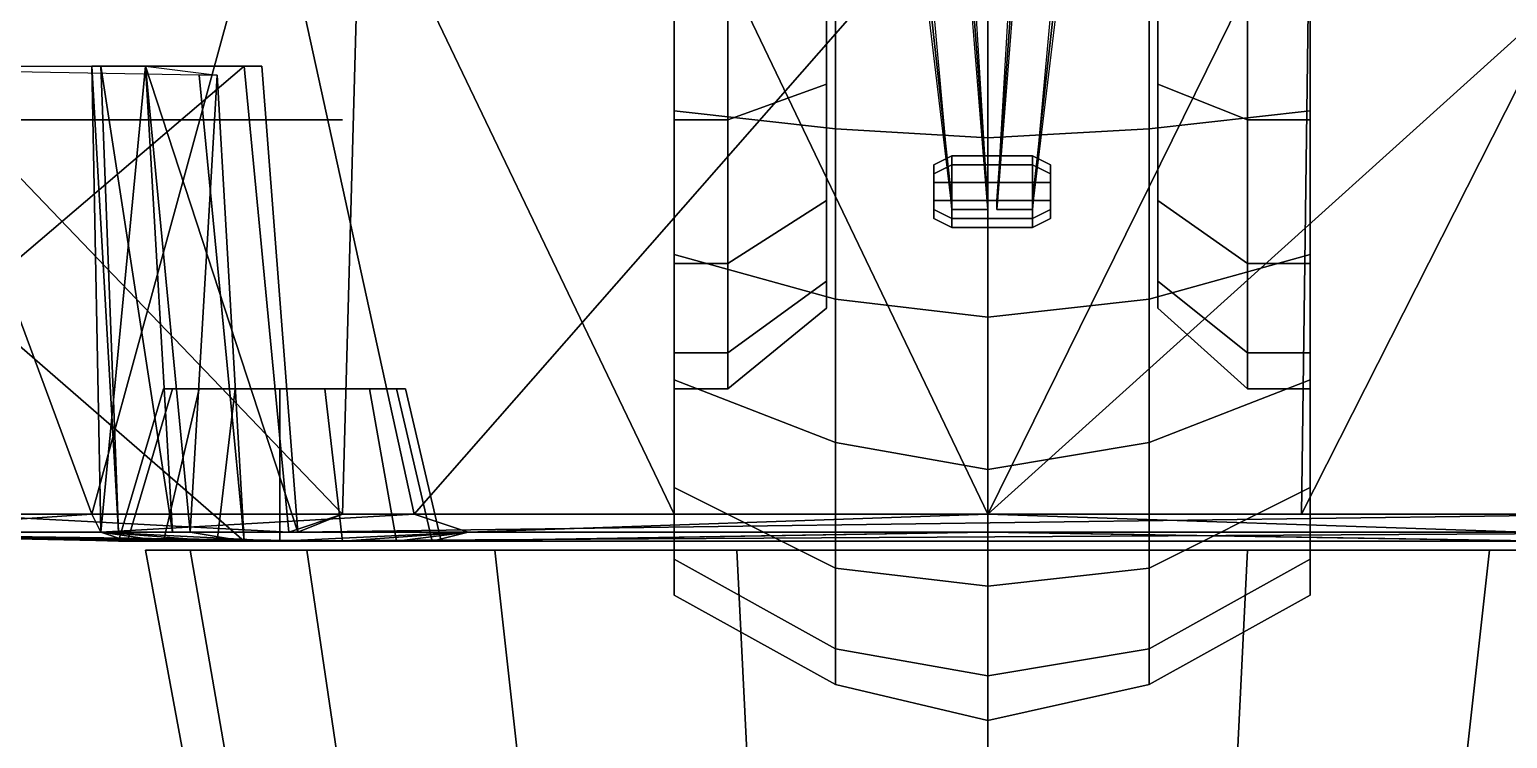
# Model space of a CAD drawing. Extents: x -2750 to 2751, y -1310 to 2918.
# Drawn here: x -106.9 to 58, y -1092 to -1012.9 of the extents above; entities that cross this region are included whole.
import ezdxf

# ---------------------------------------------------------------- set-up
doc = ezdxf.new("R2010")
doc.units = 0

msp = doc.modelspace()

# ---------------------------------------------------------------- linework, layer by layer
at = {"layer": '219921', "color": 1}
for points in [[(-18, -990, -415), (-18, -1004, -490), (-18, -1019, -487), (-18, -990, -415)], [(-18, -990, -415), (-18, -1019, -487), (-18, -1032, -478), (-18, -990, -415)], [(-18, -990, -415), (-18, -1032, -478), (-18, -1041, -466), (-18, -990, -415)], [(-18, -990, -415), (-18, -1041, -466), (-18, -1044, -451), (-18, -990, -415)], [(-18, -990, -415), (-18, -1044, -451), (-18, -1041, -436), (-18, -990, -415)], [(-18, -990, -415), (-18, -1041, -436), (-18, -1032, -423), (-18, -990, -415)], [(-18, -990, -415), (-18, -1032, -423), (-18, -1019, -415), (-18, -990, -415)], [(-18, -990, -415), (-18, -1019, -415), (-18, -1004, -412), (-18, -990, -415)], [(3, -999, -250), (8, -1000, -250), (5, -1033, -259), (1, -1033, -259)], [(0, -1033, -259), (-4, -1033, -259), (-7, -1000, -250), (-2, -1000, -250)], [(-29, -1004, -402), (-29, -1023, -406), (-35, -1023, -406), (-35, -1004, -402)], [(-29, -1023, -496), (-29, -1004, -499), (-35, -1004, -499), (-35, -1023, -496)], [(-35, -1004, -402), (-35, -1023, -406), (-35, -1022, -381), (-35, -1004, -402)], [(-35, -1004, -402), (-35, -1022, -381), (-35, -1005, -379), (-35, -1004, -402)], [(-35, -1004, -499), (-35, -1005, -522), (-35, -1022, -520), (-35, -1004, -499)], [(-35, -1022, -520), (-35, -1023, -496), (-35, -1004, -499), (-35, -1022, -520)], [(-18, -1004, -412), (-18, -1019, -415), (-29, -1023, -406), (-29, -1004, -402)], [(-18, -1019, -487), (-18, -1004, -490), (-29, -1004, -499), (-29, -1023, -496)], [(29, -1004, -402), (29, -1023, -406), (19, -1019, -415), (19, -1004, -412)], [(29, -1023, -496), (29, -1004, -499), (19, -1004, -490), (19, -1019, -487)], [(19, -1004, -412), (19, -1019, -415), (19, -1032, -423), (19, -1004, -412)], [(19, -1004, -412), (19, -1032, -423), (19, -1041, -436), (19, -1004, -412)], [(19, -1004, -412), (19, -1041, -436), (19, -1044, -451), (19, -1004, -412)], [(19, -1004, -412), (19, -1044, -451), (19, -1041, -466), (19, -1004, -412)], [(19, -1004, -412), (19, -1041, -466), (19, -1032, -478), (19, -1004, -412)], [(19, -1004, -412), (19, -1032, -478), (19, -1019, -487), (19, -1004, -412)], [(19, -1004, -412), (19, -1019, -487), (19, -1004, -490), (19, -1004, -412)], [(36, -1004, -402), (36, -1023, -406), (29, -1023, -406), (29, -1004, -402)], [(36, -1023, -496), (36, -1004, -499), (29, -1004, -499), (29, -1023, -496)], [(36, -1005, -379), (36, -1022, -381), (36, -1004, -402), (36, -1005, -379)], [(36, -1004, -499), (36, -1023, -496), (36, -1022, -520), (36, -1004, -499)], [(36, -1022, -520), (36, -1005, -522), (36, -1004, -499), (36, -1022, -520)], [(36, -1023, -406), (36, -1004, -402), (36, -1022, -381), (36, -1023, -406)], [(-35, -1005, -379), (-35, -1022, -381), (-17, -1024, -371), (-17, -1005, -368)], [(-35, -1022, -520), (-35, -1005, -522), (-17, -1005, -533), (-17, -1024, -531)], [(-17, -1005, -368), (-17, -1024, -371), (0, -1025, -367), (0, -1005, -365)], [(-17, -1024, -531), (-17, -1005, -533), (0, -1005, -536), (0, -1025, -534)], [(-2, -1005, -277), (-7, -1005, -277), (-4, -1032, -256), (0, -1032, -256)], [(-7, -1005, -277), (-7, -1008, -284), (-4, -1033, -259), (-4, -1032, -256)], [(-2, -1008, -285), (-2, -1005, -277), (0, -1032, -256), (0, -1033, -259)], [(0, -1005, -365), (0, -1025, -367), (18, -1024, -371), (18, -1005, -368)], [(0, -1025, -534), (0, -1005, -536), (18, -1005, -533), (18, -1024, -531)], [(1, -1033, -259), (1, -1032, -256), (3, -1005, -277), (3, -1008, -285)], [(1, -1032, -256), (5, -1032, -256), (8, -1005, -277), (3, -1005, -277)], [(5, -1032, -256), (5, -1033, -258), (8, -1008, -284), (8, -1005, -277)], [(18, -1005, -368), (18, -1024, -371), (36, -1022, -381), (36, -1005, -379)], [(18, -1024, -531), (18, -1005, -533), (36, -1005, -522), (36, -1022, -520)], [(-18, -1019, -415), (-18, -1032, -423), (-29, -1039, -416), (-29, -1023, -406)], [(-18, -1032, -478), (-18, -1019, -487), (-29, -1023, -496), (-29, -1039, -485)], [(29, -1023, -406), (29, -1039, -416), (19, -1032, -423), (19, -1019, -415)], [(29, -1039, -485), (29, -1023, -496), (19, -1019, -487), (19, -1032, -478)], [(-35, -1022, -381), (-35, -1038, -387), (-17, -1043, -378), (-17, -1024, -371)], [(-35, -1038, -514), (-35, -1022, -520), (-17, -1024, -531), (-17, -1043, -524)], [(-35, -1023, -496), (-35, -1022, -520), (-35, -1038, -514), (-35, -1023, -496)], [(-35, -1023, -406), (-35, -1038, -387), (-35, -1022, -381), (-35, -1023, -406)], [(18, -1024, -371), (18, -1043, -378), (36, -1038, -387), (36, -1022, -381)], [(18, -1043, -524), (18, -1024, -531), (36, -1022, -520), (36, -1038, -514)], [(36, -1038, -514), (36, -1022, -520), (36, -1023, -496), (36, -1038, -514)], [(36, -1022, -381), (36, -1038, -387), (36, -1023, -406), (36, -1022, -381)], [(-29, -1023, -406), (-29, -1039, -416), (-35, -1039, -416), (-35, -1023, -406)], [(-29, -1039, -485), (-29, -1023, -496), (-35, -1023, -496), (-35, -1039, -485)], [(-35, -1038, -514), (-35, -1039, -485), (-35, -1023, -496), (-35, -1038, -514)], [(-35, -1038, -387), (-35, -1023, -406), (-35, -1039, -416), (-35, -1038, -387)], [(-17, -1024, -371), (-17, -1043, -378), (0, -1045, -375), (0, -1025, -367)], [(-17, -1043, -524), (-17, -1024, -531), (0, -1025, -534), (0, -1045, -527)], [(0, -1025, -367), (0, -1045, -375), (18, -1043, -378), (18, -1024, -371)], [(0, -1045, -527), (0, -1025, -534), (18, -1024, -531), (18, -1043, -524)], [(36, -1023, -406), (36, -1039, -416), (29, -1039, -416), (29, -1023, -406)], [(36, -1039, -485), (36, -1023, -496), (29, -1023, -496), (29, -1039, -485)], [(36, -1023, -496), (36, -1039, -485), (36, -1038, -514), (36, -1023, -496)], [(36, -1039, -416), (36, -1023, -406), (36, -1052, -397), (36, -1039, -416)], [(36, -1038, -387), (36, -1052, -397), (36, -1023, -406), (36, -1038, -387)], [(-6, -1029, -259), (-6, -1028, -258), (-4, -1027, -258), (-4, -1028, -260)], [(-6, -1028, -258), (-6, -1028, -256), (-4, -1027, -256), (-4, -1027, -258)], [(-6, -1028, -256), (-6, -1029, -255), (-4, -1028, -254), (-4, -1027, -256)], [(-4, -1028, -260), (-4, -1027, -258), (0, -1027, -258), (0, -1028, -260)], [(-4, -1027, -258), (-4, -1027, -256), (0, -1027, -256), (0, -1027, -258)], [(-4, -1027, -256), (-4, -1028, -254), (0, -1028, -254), (0, -1027, -256)], [(0, -1028, -260), (0, -1027, -258), (5, -1027, -258), (5, -1028, -260)], [(0, -1027, -258), (0, -1027, -256), (5, -1027, -256), (5, -1027, -258)], [(0, -1027, -256), (0, -1028, -254), (5, -1028, -254), (5, -1027, -256)], [(5, -1028, -260), (5, -1027, -258), (7, -1028, -258), (7, -1029, -259)], [(5, -1027, -258), (5, -1027, -256), (7, -1028, -256), (7, -1028, -258)], [(5, -1027, -256), (5, -1028, -254), (7, -1029, -255), (7, -1028, -256)], [(-6, -1030, -260), (-6, -1029, -259), (-4, -1028, -260), (-4, -1030, -261)], [(-6, -1029, -255), (-6, -1030, -254), (-4, -1030, -253), (-4, -1028, -254)], [(-6, -1033, -259), (-6, -1029, -255), (-6, -1028, -256), (-6, -1033, -259)], [(-6, -1033, -259), (-6, -1028, -256), (-6, -1028, -258), (-6, -1033, -259)], [(-6, -1033, -259), (-6, -1028, -258), (-6, -1029, -259), (-6, -1033, -259)], [(-6, -1033, -259), (-6, -1030, -254), (-6, -1029, -255), (-6, -1033, -259)], [(-6, -1033, -259), (-6, -1029, -259), (-6, -1030, -260), (-6, -1033, -259)], [(-4, -1030, -261), (-4, -1028, -260), (0, -1028, -260), (0, -1030, -261)], [(-4, -1028, -254), (-4, -1030, -253), (0, -1030, -253), (0, -1028, -254)], [(0, -1030, -261), (0, -1028, -260), (5, -1028, -260), (5, -1030, -261)], [(0, -1028, -254), (0, -1030, -253), (5, -1030, -253), (5, -1028, -254)], [(5, -1030, -261), (5, -1028, -260), (7, -1029, -259), (7, -1030, -260)], [(5, -1028, -254), (5, -1030, -253), (7, -1030, -254), (7, -1029, -255)], [(7, -1032, -260), (7, -1029, -259), (7, -1028, -258), (7, -1032, -260)], [(7, -1032, -260), (7, -1028, -258), (7, -1028, -256), (7, -1032, -260)], [(7, -1032, -260), (7, -1028, -256), (7, -1029, -255), (7, -1032, -260)], [(7, -1032, -260), (7, -1030, -260), (7, -1029, -259), (7, -1032, -260)], [(7, -1032, -260), (7, -1029, -255), (7, -1030, -254), (7, -1032, -260)], [(-6, -1032, -260), (-6, -1030, -260), (-4, -1030, -261), (-4, -1032, -261)], [(-6, -1030, -254), (-6, -1032, -254), (-4, -1032, -253), (-4, -1030, -253)], [(-6, -1033, -259), (-6, -1032, -254), (-6, -1030, -254), (-6, -1033, -259)], [(-6, -1033, -259), (-6, -1030, -260), (-6, -1032, -260), (-6, -1033, -259)], [(-4, -1032, -261), (-4, -1030, -261), (0, -1030, -261), (0, -1032, -261)], [(-4, -1030, -253), (-4, -1032, -253), (0, -1032, -253), (0, -1030, -253)], [(0, -1032, -261), (0, -1030, -261), (5, -1030, -261), (5, -1032, -261)], [(0, -1030, -253), (0, -1032, -253), (5, -1032, -253), (5, -1030, -253)], [(5, -1032, -261), (5, -1030, -261), (7, -1030, -260), (7, -1032, -260)], [(5, -1030, -253), (5, -1032, -253), (7, -1032, -254), (7, -1030, -254)], [(7, -1032, -260), (7, -1030, -254), (7, -1032, -254), (7, -1032, -260)], [(-18, -1032, -423), (-18, -1041, -436), (-29, -1049, -432), (-29, -1039, -416)], [(-18, -1041, -466), (-18, -1032, -478), (-29, -1039, -485), (-29, -1049, -469)], [(-6, -1032, -254), (-6, -1033, -255), (-4, -1034, -254), (-4, -1032, -253)], [(-6, -1033, -259), (-6, -1032, -260), (-4, -1032, -261), (-4, -1034, -260)], [(-6, -1033, -259), (-6, -1033, -255), (-6, -1032, -254), (-6, -1033, -259)], [(0, -1033, -259), (0, -1032, -256), (-4, -1032, -256), (-4, -1033, -259)], [(-4, -1032, -253), (-4, -1034, -254), (0, -1034, -254), (0, -1032, -253)], [(-4, -1034, -260), (-4, -1032, -261), (0, -1032, -261), (0, -1034, -260)], [(0, -1032, -253), (0, -1034, -254), (5, -1034, -254), (5, -1032, -253)], [(0, -1034, -260), (0, -1032, -261), (5, -1032, -261), (5, -1034, -260)], [(5, -1033, -258), (5, -1032, -256), (1, -1032, -256), (1, -1033, -259)], [(5, -1032, -253), (5, -1034, -254), (7, -1033, -255), (7, -1032, -254)], [(5, -1034, -260), (5, -1032, -261), (7, -1032, -260), (7, -1033, -259)], [(7, -1032, -260), (7, -1032, -254), (7, -1033, -255), (7, -1032, -260)], [(7, -1032, -260), (7, -1033, -255), (7, -1034, -257), (7, -1032, -260)], [(7, -1032, -260), (7, -1034, -257), (7, -1034, -258), (7, -1032, -260)], [(7, -1032, -260), (7, -1034, -258), (7, -1033, -259), (7, -1032, -260)], [(29, -1039, -416), (29, -1049, -432), (19, -1041, -436), (19, -1032, -423)], [(29, -1049, -469), (29, -1039, -485), (19, -1032, -478), (19, -1041, -466)], [(-6, -1033, -255), (-6, -1034, -257), (-4, -1035, -256), (-4, -1034, -254)], [(-6, -1034, -258), (-6, -1033, -259), (-4, -1034, -260), (-4, -1035, -259)], [(-6, -1033, -259), (-6, -1034, -258), (-6, -1034, -257), (-6, -1033, -259)], [(-6, -1033, -259), (-6, -1034, -257), (-6, -1033, -255), (-6, -1033, -259)], [(-6, -1034, -257), (-6, -1034, -258), (-4, -1035, -259), (-4, -1035, -256)], [(-4, -1033, -256), (-4, -1033, -259), (0, -1033, -259), (0, -1033, -256)], [(-4, -1034, -254), (-4, -1035, -256), (0, -1035, -256), (0, -1034, -254)], [(-4, -1035, -259), (-4, -1034, -260), (0, -1034, -260), (0, -1035, -259)], [(0, -1034, -254), (0, -1035, -256), (5, -1035, -256), (5, -1034, -254)], [(0, -1035, -259), (0, -1034, -260), (5, -1034, -260), (5, -1035, -259)], [(1, -1033, -256), (1, -1033, -259), (5, -1033, -259), (5, -1033, -256)], [(5, -1034, -254), (5, -1035, -256), (7, -1034, -257), (7, -1033, -255)], [(5, -1035, -259), (5, -1034, -260), (7, -1033, -259), (7, -1034, -258)], [(5, -1035, -256), (5, -1035, -259), (7, -1034, -258), (7, -1034, -257)], [(-4, -1035, -256), (-4, -1035, -259), (0, -1035, -259), (0, -1035, -256)], [(0, -1035, -256), (0, -1035, -259), (5, -1035, -259), (5, -1035, -256)], [(-35, -1038, -387), (-35, -1052, -397), (-17, -1059, -389), (-17, -1043, -378)], [(-35, -1052, -504), (-35, -1038, -514), (-17, -1043, -524), (-17, -1059, -512)], [(-35, -1039, -485), (-35, -1038, -514), (-35, -1052, -504), (-35, -1039, -485)], [(-35, -1038, -387), (-35, -1039, -416), (-35, -1052, -397), (-35, -1038, -387)], [(-29, -1039, -416), (-29, -1049, -432), (-35, -1049, -432), (-35, -1039, -416)], [(-29, -1049, -469), (-29, -1039, -485), (-35, -1039, -485), (-35, -1049, -469)], [(-35, -1039, -485), (-35, -1052, -504), (-35, -1064, -491), (-35, -1039, -485)], [(-35, -1064, -491), (-35, -1049, -469), (-35, -1039, -485), (-35, -1064, -491)], [(-35, -1064, -410), (-35, -1039, -416), (-35, -1049, -432), (-35, -1064, -410)], [(-35, -1039, -416), (-35, -1064, -410), (-35, -1052, -397), (-35, -1039, -416)], [(18, -1043, -378), (18, -1059, -389), (36, -1052, -397), (36, -1038, -387)], [(18, -1059, -512), (18, -1043, -524), (36, -1038, -514), (36, -1052, -504)], [(36, -1039, -416), (36, -1049, -432), (29, -1049, -432), (29, -1039, -416)], [(36, -1049, -469), (36, -1039, -485), (29, -1039, -485), (29, -1049, -469)], [(36, -1052, -504), (36, -1038, -514), (36, -1039, -485), (36, -1052, -504)], [(36, -1064, -491), (36, -1052, -504), (36, -1039, -485), (36, -1064, -491)], [(36, -1039, -485), (36, -1049, -469), (36, -1064, -491), (36, -1039, -485)], [(36, -1049, -432), (36, -1039, -416), (36, -1072, -425), (36, -1049, -432)], [(36, -1064, -410), (36, -1072, -425), (36, -1039, -416), (36, -1064, -410)], [(36, -1052, -397), (36, -1064, -410), (36, -1039, -416), (36, -1052, -397)], [(-18, -1041, -436), (-18, -1044, -451), (-29, -1053, -451), (-29, -1049, -432)], [(-18, -1044, -451), (-18, -1041, -466), (-29, -1049, -469), (-29, -1053, -451)], [(29, -1049, -432), (29, -1053, -451), (19, -1044, -451), (19, -1041, -436)], [(29, -1053, -451), (29, -1049, -469), (19, -1041, -466), (19, -1044, -451)], [(-17, -1043, -378), (-17, -1059, -389), (0, -1062, -386), (0, -1045, -375)], [(-17, -1059, -512), (-17, -1043, -524), (0, -1045, -527), (0, -1062, -515)], [(0, -1045, -375), (0, -1062, -386), (18, -1059, -389), (18, -1043, -378)], [(0, -1062, -515), (0, -1045, -527), (18, -1043, -524), (18, -1059, -512)], [(-29, -1049, -432), (-29, -1053, -451), (-35, -1053, -451), (-35, -1049, -432)], [(-29, -1053, -451), (-29, -1049, -469), (-35, -1049, -469), (-35, -1053, -451)], [(-35, -1049, -469), (-35, -1064, -491), (-35, -1072, -476), (-35, -1049, -469)], [(-35, -1049, -469), (-35, -1072, -476), (-35, -1076, -459), (-35, -1049, -469)], [(-35, -1076, -459), (-35, -1053, -451), (-35, -1049, -469), (-35, -1076, -459)], [(-35, -1076, -442), (-35, -1049, -432), (-35, -1053, -451), (-35, -1076, -442)], [(-35, -1049, -432), (-35, -1076, -442), (-35, -1072, -425), (-35, -1049, -432)], [(-35, -1049, -432), (-35, -1072, -425), (-35, -1064, -410), (-35, -1049, -432)], [(36, -1049, -432), (36, -1053, -451), (29, -1053, -451), (29, -1049, -432)], [(36, -1053, -451), (36, -1049, -469), (29, -1049, -469), (29, -1053, -451)], [(36, -1072, -476), (36, -1064, -491), (36, -1049, -469), (36, -1072, -476)], [(36, -1076, -459), (36, -1072, -476), (36, -1049, -469), (36, -1076, -459)], [(36, -1049, -469), (36, -1053, -451), (36, -1076, -459), (36, -1049, -469)], [(36, -1053, -451), (36, -1049, -432), (36, -1076, -442), (36, -1053, -451)], [(36, -1076, -442), (36, -1049, -432), (36, -1072, -425), (36, -1076, -442)], [(-35, -1052, -397), (-35, -1064, -410), (-17, -1073, -404), (-17, -1059, -389)], [(-35, -1064, -491), (-35, -1052, -504), (-17, -1059, -512), (-17, -1073, -497)], [(18, -1059, -389), (18, -1073, -404), (36, -1064, -410), (36, -1052, -397)], [(18, -1073, -497), (18, -1059, -512), (36, -1052, -504), (36, -1064, -491)], [(-35, -1053, -451), (-35, -1076, -459), (-35, -1076, -442), (-35, -1053, -451)], [(36, -1076, -442), (36, -1076, -459), (36, -1053, -451), (36, -1076, -442)], [(-17, -1059, -389), (-17, -1073, -404), (0, -1075, -402), (0, -1062, -386)], [(-17, -1073, -497), (-17, -1059, -512), (0, -1062, -515), (0, -1075, -499)], [(0, -1062, -386), (0, -1075, -402), (18, -1073, -404), (18, -1059, -389)], [(0, -1075, -499), (0, -1062, -515), (18, -1059, -512), (18, -1073, -497)], [(-35, -1064, -410), (-35, -1072, -425), (-17, -1082, -421), (-17, -1073, -404)], [(-35, -1072, -476), (-35, -1064, -491), (-17, -1073, -497), (-17, -1082, -480)], [(18, -1073, -404), (18, -1082, -421), (36, -1072, -425), (36, -1064, -410)], [(18, -1082, -480), (18, -1073, -497), (36, -1064, -491), (36, -1072, -476)], [(-35, -1072, -425), (-35, -1076, -442), (-17, -1086, -441), (-17, -1082, -421)], [(-35, -1076, -459), (-35, -1072, -476), (-17, -1082, -480), (-17, -1086, -461)], [(18, -1082, -421), (18, -1086, -441), (36, -1076, -442), (36, -1072, -425)], [(18, -1086, -461), (18, -1082, -480), (36, -1072, -476), (36, -1076, -459)], [(-17, -1073, -404), (-17, -1082, -421), (0, -1085, -420), (0, -1075, -402)], [(-17, -1082, -480), (-17, -1073, -497), (0, -1075, -499), (0, -1085, -481)], [(0, -1075, -402), (0, -1085, -420), (18, -1082, -421), (18, -1073, -404)], [(0, -1085, -481), (0, -1075, -499), (18, -1073, -497), (18, -1082, -480)], [(-35, -1076, -442), (-35, -1076, -459), (-17, -1086, -461), (-17, -1086, -441)], [(18, -1086, -441), (18, -1086, -461), (36, -1076, -459), (36, -1076, -442)], [(-17, -1082, -421), (-17, -1086, -441), (0, -1090, -440), (0, -1085, -420)], [(-17, -1086, -461), (-17, -1082, -480), (0, -1085, -481), (0, -1090, -461)], [(0, -1085, -420), (0, -1090, -440), (18, -1086, -441), (18, -1082, -421)], [(0, -1090, -461), (0, -1085, -481), (18, -1082, -480), (18, -1086, -461)], [(-17, -1086, -441), (-17, -1086, -461), (0, -1090, -461), (0, -1090, -440)], [(0, -1090, -440), (0, -1090, -461), (18, -1086, -461), (18, -1086, -441)]]:
    msp.add_3dface(points, dxfattribs=at)
at = {"layer": '257111', "color": 1}
for points in [[(-116, -1067, 184), (-72, -1067, 186), (-142, -994, 222), (-116, -1067, 184)], [(-72, -1067, 186), (-70, -994, 224), (-142, -994, 222), (-72, -1067, 186)], [(-100, -1067, -9), (-131, -1067, 8), (-127, -994, -95), (-100, -1067, -9)], [(-100, -1067, -9), (-127, -994, -95), (-80, -994, -106), (-100, -1067, -9)], [(-64, -1067, -17), (-100, -1067, -9), (-80, -994, -106), (-64, -1067, -17)], [(-64, -1067, -17), (-80, -994, -106), (0, -994, -109), (-64, -1067, -17)], [(-72, -1067, 186), (-35, -1067, 216), (-70, -994, 224), (-72, -1067, 186)], [(-35, -1067, 216), (-35, -994, 233), (-70, -994, 224), (-35, -1067, 216)], [(0, -1067, -19), (-64, -1067, -17), (0, -994, -109), (0, -1067, -19)], [(-35, -994, 233), (-35, -1067, 216), (0, -1067, 224), (-35, -994, 233)], [(0, -994, 235), (-35, -994, 233), (0, -1067, 224), (0, -994, 235)], [(0, -1067, 224), (35, -1067, 216), (36, -994, 233), (0, -1067, 224)], [(0, -1067, 224), (36, -994, 233), (0, -994, 235), (0, -1067, 224)], [(0, -1067, -19), (0, -994, -109), (81, -994, -106), (0, -1067, -19)], [(64, -1067, -17), (0, -1067, -19), (81, -994, -106), (64, -1067, -17)], [(72, -994, 224), (35, -1067, 216), (72, -1067, 186), (72, -994, 224)], [(72, -994, 224), (36, -994, 233), (35, -1067, 216), (72, -994, 224)], [(-147, -1069, 67), (-83, -1070, 65), (-144, -1017, 73), (-147, -1069, 67)], [(-144, -1069, 171), (-142, -1017, 165), (-83, -1017, 175), (-144, -1069, 171)], [(-78, -1069, 181), (-144, -1069, 171), (-83, -1017, 175), (-78, -1069, 181)], [(-83, -1070, 65), (-88, -1018, 68), (-144, -1017, 73), (-83, -1070, 65)], [(-99, -1069, 113), (-100, -1017, 113), (-94, -1017, 85), (-99, -1069, 113)], [(-97, -1069, 135), (-99, -1017, 133), (-100, -1017, 113), (-97, -1069, 135)], [(-99, -1069, 113), (-97, -1069, 135), (-100, -1017, 113), (-99, -1069, 113)], [(-89, -1069, 82), (-99, -1069, 113), (-94, -1017, 85), (-89, -1069, 82)], [(-91, -1069, 158), (-94, -1017, 154), (-99, -1017, 133), (-91, -1069, 158)], [(-97, -1069, 135), (-91, -1069, 158), (-99, -1017, 133), (-97, -1069, 135)], [(-89, -1069, 82), (-94, -1017, 85), (-86, -1018, 72), (-89, -1069, 82)], [(-77, -1069, 179), (-81, -1017, 173), (-94, -1017, 154), (-77, -1069, 179)], [(-91, -1069, 158), (-77, -1069, 179), (-94, -1017, 154), (-91, -1069, 158)], [(-77, -1069, 179), (-78, -1069, 181), (-83, -1017, 175), (-81, -1017, 173)], [(-83, -1070, 68), (-89, -1069, 82), (-86, -1018, 72), (-83, -1070, 68)], [(-83, -1070, 68), (-86, -1018, 72), (-88, -1018, 68), (-83, -1070, 68)], [(-83, -1070, 65), (-83, -1070, 68), (-88, -1018, 68), (-83, -1070, 65)], [(-116, -1067, 184), (-144, -1069, 171), (-78, -1069, 181), (-116, -1067, 184)], [(-130, -1069, 16), (-131, -1067, 8), (-100, -1067, -9), (-130, -1069, 16)], [(-100, -1067, -9), (-99, -1069, -3), (-130, -1069, 16), (-100, -1067, -9)], [(-78, -1069, 181), (-72, -1067, 186), (-116, -1067, 184), (-78, -1069, 181)], [(-99, -1069, -3), (-100, -1067, -9), (-64, -1067, -17), (-99, -1069, -3)], [(-64, -1067, -17), (-58, -1069, -11), (-99, -1069, -3), (-64, -1067, -17)], [(-78, -1069, 181), (-77, -1069, 179), (-72, -1067, 186), (-78, -1069, 181)], [(-77, -1069, 179), (77, -1069, 179), (72, -1067, 186), (-77, -1069, 179)], [(72, -1067, 186), (-72, -1067, 186), (-77, -1069, 179), (72, -1067, 186)], [(-72, -1067, 186), (72, -1067, 186), (35, -1067, 216), (-72, -1067, 186)], [(35, -1067, 216), (-35, -1067, 216), (-72, -1067, 186), (35, -1067, 216)], [(0, -1067, -19), (-58, -1069, -11), (-64, -1067, -17), (0, -1067, -19)], [(0, -1067, -19), (0, -1069, -14), (-58, -1069, -11), (0, -1067, -19)], [(0, -1067, 224), (-35, -1067, 216), (35, -1067, 216), (0, -1067, 224)], [(64, -1067, -17), (60, -1069, -11), (0, -1067, -19), (64, -1067, -17)], [(0, -1067, -19), (60, -1069, -11), (0, -1069, -14), (0, -1067, -19)], [(-144, -1069, 35), (-83, -1070, 65), (-147, -1069, 67), (-144, -1069, 35)], [(-83, -1070, 65), (-144, -1069, 35), (-72, -1070, 54), (-83, -1070, 65)], [(-144, -1069, 35), (-130, -1069, 16), (-96, -1070, 24), (-144, -1069, 35)], [(-144, -1069, 35), (-96, -1070, 24), (-92, -1070, 30), (-144, -1069, 35)], [(-144, -1069, 35), (-92, -1070, 30), (-86, -1070, 34), (-144, -1069, 35)], [(-72, -1070, 54), (-144, -1069, 35), (-86, -1070, 34), (-72, -1070, 54)], [(-99, -1069, -3), (-96, -1070, 10), (-130, -1069, 16), (-99, -1069, -3)], [(-96, -1070, 10), (-97, -1070, 17), (-130, -1069, 16), (-96, -1070, 10)], [(-130, -1069, 16), (-97, -1070, 17), (-96, -1070, 24), (-130, -1069, 16)], [(-89, -1069, 82), (99, -1069, 113), (-99, -1069, 113), (-89, -1069, 82)], [(-97, -1069, 135), (-99, -1069, 113), (99, -1069, 113), (-97, -1069, 135)], [(-79, -1070), (-99, -1069, -3), (-58, -1069, -11), (-79, -1070)], [(-99, -1069, -3), (-79, -1070), (-86, -1070), (-99, -1069, -3)], [(-99, -1069, -3), (-86, -1070), (-92, -1070, 4), (-99, -1069, -3)], [(-99, -1069, -3), (-92, -1070, 4), (-96, -1070, 10), (-99, -1069, -3)], [(-97, -1069, 135), (99, -1069, 113), (97, -1069, 135), (-97, -1069, 135)], [(97, -1069, 135), (92, -1069, 158), (-97, -1069, 135), (97, -1069, 135)], [(-97, -1069, 135), (92, -1069, 158), (-91, -1069, 158), (-97, -1069, 135)], [(92, -1069, 158), (77, -1069, 179), (-91, -1069, 158), (92, -1069, 158)], [(77, -1069, 179), (-77, -1069, 179), (-91, -1069, 158), (77, -1069, 179)], [(-83, -1070, 68), (91, -1069, 82), (-89, -1069, 82), (-83, -1070, 68)], [(-89, -1069, 82), (91, -1069, 82), (99, -1069, 113), (-89, -1069, 82)], [(-72, -1070, 54), (-86, -1070, 34), (-79, -1070, 35), (-72, -1070, 54)], [(83, -1070, 68), (91, -1069, 82), (-83, -1070, 68), (83, -1070, 68)], [(-72, -1070, 54), (-83, -1070, 68), (-83, -1070, 65), (-72, -1070, 54)], [(-83, -1070, 68), (-72, -1070, 54), (83, -1070, 68), (-83, -1070, 68)], [(-58, -1069, -11), (-72, -1070), (-79, -1070), (-58, -1069, -11)], [(-72, -1070, 54), (-79, -1070, 35), (-72, -1070, 34), (-72, -1070, 54)], [(-58, -1069, -11), (-66, -1070, 4), (-72, -1070), (-58, -1069, -11)], [(74, -1070, 54), (-72, -1070, 54), (-58, -1070, 44), (74, -1070, 54)], [(83, -1070, 68), (-72, -1070, 54), (74, -1070, 54), (83, -1070, 68)], [(-72, -1070, 34), (-58, -1070, 44), (-72, -1070, 54), (-72, -1070, 34)], [(-58, -1070, 44), (-72, -1070, 34), (-66, -1070, 30), (-58, -1070, 44)], [(-58, -1069, -11), (-62, -1070, 10), (-66, -1070, 4), (-58, -1069, -11)], [(-58, -1070, 44), (-66, -1070, 30), (-62, -1070, 24), (-58, -1070, 44)], [(0, -1069, -14), (-61, -1070, 17), (-62, -1070, 10), (0, -1069, -14)], [(-62, -1070, 10), (-58, -1069, -11), (0, -1069, -14), (-62, -1070, 10)], [(-58, -1070, 44), (-62, -1070, 24), (-61, -1070, 17), (-58, -1070, 44)], [(0, -1069, -14), (0, -1070, 26), (-61, -1070, 17), (0, -1069, -14)], [(-61, -1070, 17), (-39, -1070, 35), (-58, -1070, 44), (-61, -1070, 17)], [(0, -1070, 26), (-39, -1070, 35), (-61, -1070, 17), (0, -1070, 26)], [(-58, -1070, 44), (-39, -1070, 35), (60, -1070, 44), (-58, -1070, 44)], [(60, -1070, 44), (74, -1070, 54), (-58, -1070, 44), (60, -1070, 44)], [(0, -1070, 26), (41, -1070, 35), (-39, -1070, 35), (0, -1070, 26)], [(41, -1070, 35), (60, -1070, 44), (-39, -1070, 35), (41, -1070, 35)], [(62, -1070, 17), (0, -1070, 26), (0, -1069, -14), (62, -1070, 17)], [(63, -1070, 10), (62, -1070, 17), (0, -1069, -14), (63, -1070, 10)], [(0, -1069, -14), (60, -1069, -11), (63, -1070, 10), (0, -1069, -14)], [(41, -1070, 35), (0, -1070, 26), (62, -1070, 17), (41, -1070, 35)], [(60, -1070, 44), (41, -1070, 35), (62, -1070, 17), (60, -1070, 44)]]:
    msp.add_3dface(points, dxfattribs=at)
at = {"layer": '269349', "color": 1}
for points in [[(-91, -1053, 12), (-92, -1053, 17), (-97, -1070, 17), (-96, -1070, 10)], [(-92, -1053, 17), (-91, -1053, 22), (-96, -1070, 24), (-97, -1070, 17)], [(-88, -1053, 7), (-91, -1053, 12), (-96, -1070, 10), (-92, -1070, 4)], [(-91, -1053, 22), (-88, -1053, 26), (-92, -1070, 30), (-96, -1070, 24)], [(-84, -1053, 4), (-88, -1053, 7), (-92, -1070, 4), (-86, -1070)], [(-88, -1053, 26), (-84, -1053, 29), (-86, -1070, 34), (-92, -1070, 30)], [(-84, -1053, 29), (-91, -1053, 22), (-92, -1053, 17), (-84, -1053, 29)], [(-84, -1053, 29), (-92, -1053, 17), (-91, -1053, 12), (-84, -1053, 29)], [(-84, -1053, 29), (-88, -1053, 26), (-91, -1053, 22), (-84, -1053, 29)], [(-84, -1053, 29), (-91, -1053, 12), (-88, -1053, 7), (-84, -1053, 29)], [(-84, -1053, 29), (-88, -1053, 7), (-84, -1053, 4), (-84, -1053, 29)], [(-79, -1053, 3), (-84, -1053, 4), (-86, -1070), (-79, -1070)], [(-84, -1053, 29), (-79, -1053, 30), (-79, -1070, 35), (-86, -1070, 34)], [(-84, -1053, 29), (-84, -1053, 4), (-79, -1053, 3), (-84, -1053, 29)], [(-84, -1053, 29), (-79, -1053, 3), (-74, -1053, 4), (-84, -1053, 29)], [(-84, -1053, 29), (-74, -1053, 4), (-69, -1053, 7), (-84, -1053, 29)], [(-84, -1053, 29), (-69, -1053, 7), (-66, -1053, 12), (-84, -1053, 29)], [(-84, -1053, 29), (-66, -1053, 12), (-65, -1053, 17), (-84, -1053, 29)], [(-84, -1053, 29), (-65, -1053, 17), (-66, -1053, 22), (-84, -1053, 29)], [(-84, -1053, 29), (-66, -1053, 22), (-69, -1053, 26), (-84, -1053, 29)], [(-84, -1053, 29), (-69, -1053, 26), (-74, -1053, 29), (-84, -1053, 29)], [(-84, -1053, 29), (-74, -1053, 29), (-79, -1053, 30), (-84, -1053, 29)], [(-79, -1053, 30), (-74, -1053, 29), (-72, -1070, 34), (-79, -1070, 35)], [(-74, -1053, 4), (-79, -1053, 3), (-79, -1070), (-72, -1070)], [(-74, -1053, 29), (-69, -1053, 26), (-66, -1070, 30), (-72, -1070, 34)], [(-69, -1053, 7), (-74, -1053, 4), (-72, -1070), (-66, -1070, 4)], [(-69, -1053, 26), (-66, -1053, 22), (-62, -1070, 24), (-66, -1070, 30)], [(-66, -1053, 12), (-69, -1053, 7), (-66, -1070, 4), (-62, -1070, 10)], [(-66, -1053, 22), (-65, -1053, 17), (-61, -1070, 17), (-62, -1070, 24)], [(-65, -1053, 17), (-66, -1053, 12), (-62, -1070, 10), (-61, -1070, 17)]]:
    msp.add_3dface(points, dxfattribs=at)
at = {"layer": '42157', "color": 1}
msp.add_3dface([(-183, -1023, 184), (-183, -1023, 50), (-72, -1023, 50), (-72, -1023, 184)], dxfattribs=at)
at = {"layer": '8239', "color": 1}
for points in [[(-75, -1152, 101), (-79, -1152, 125), (-94, -1071, 125), (-89, -1071, 96)], [(-79, -1152, 125), (-75, -1152, 150), (-89, -1071, 155), (-94, -1071, 125)], [(0, -1071, 221), (-89, -1071, 96), (-94, -1071, 125), (0, -1071, 221)], [(0, -1071, 221), (-94, -1071, 125), (-89, -1071, 155), (0, -1071, 221)], [(-64, -1152, 79), (-75, -1152, 101), (-89, -1071, 96), (-76, -1071, 70)], [(-75, -1152, 150), (-64, -1152, 172), (-76, -1071, 181), (-89, -1071, 155)], [(0, -1071, 221), (-76, -1071, 70), (-89, -1071, 96), (0, -1071, 221)], [(0, -1071, 221), (-89, -1071, 155), (-76, -1071, 181), (0, -1071, 221)], [(-46, -1152, 61), (-64, -1152, 79), (-76, -1071, 70), (-55, -1071, 49)], [(-64, -1152, 172), (-46, -1152, 190), (-55, -1071, 202), (-76, -1071, 181)], [(0, -1071, 221), (-55, -1071, 49), (-76, -1071, 70), (0, -1071, 221)], [(0, -1071, 221), (-76, -1071, 181), (-55, -1071, 202), (0, -1071, 221)], [(-24, -1152, 50), (-46, -1152, 61), (-55, -1071, 49), (-28, -1071, 35)], [(-46, -1152, 190), (-24, -1152, 201), (-28, -1071, 216), (-55, -1071, 202)], [(0, -1071, 221), (-28, -1071, 35), (-55, -1071, 49), (0, -1071, 221)], [(0, -1071, 221), (-55, -1071, 202), (-28, -1071, 216), (0, -1071, 221)], [(0, -1152, 46), (-24, -1152, 50), (-28, -1071, 35), (0, -1071, 30)], [(-24, -1152, 201), (0, -1152, 205), (0, -1071, 221), (-28, -1071, 216)], [(0, -1071, 221), (0, -1071, 30), (-28, -1071, 35), (0, -1071, 221)], [(0, -1152, 205), (25, -1152, 201), (29, -1071, 216), (0, -1071, 221)], [(25, -1152, 50), (0, -1152, 46), (0, -1071, 30), (29, -1071, 35)], [(0, -1071, 221), (29, -1071, 216), (56, -1071, 202), (0, -1071, 221)], [(0, -1071, 221), (56, -1071, 202), (77, -1071, 181), (0, -1071, 221)], [(0, -1071, 221), (77, -1071, 181), (90, -1071, 155), (0, -1071, 221)], [(0, -1071, 221), (90, -1071, 155), (95, -1071, 125), (0, -1071, 221)], [(0, -1071, 221), (95, -1071, 125), (90, -1071, 96), (0, -1071, 221)], [(0, -1071, 221), (90, -1071, 96), (77, -1071, 70), (0, -1071, 221)], [(0, -1071, 221), (77, -1071, 70), (56, -1071, 49), (0, -1071, 221)], [(0, -1071, 221), (56, -1071, 49), (29, -1071, 35), (0, -1071, 221)], [(0, -1071, 221), (29, -1071, 35), (0, -1071, 30), (0, -1071, 221)], [(25, -1152, 201), (47, -1152, 190), (56, -1071, 202), (29, -1071, 216)], [(47, -1152, 61), (25, -1152, 50), (29, -1071, 35), (56, -1071, 49)], [(47, -1152, 190), (65, -1152, 172), (77, -1071, 181), (56, -1071, 202)], [(65, -1152, 79), (47, -1152, 61), (56, -1071, 49), (77, -1071, 70)]]:
    msp.add_3dface(points, dxfattribs=at)

doc.saveas('drawing.dxf')
